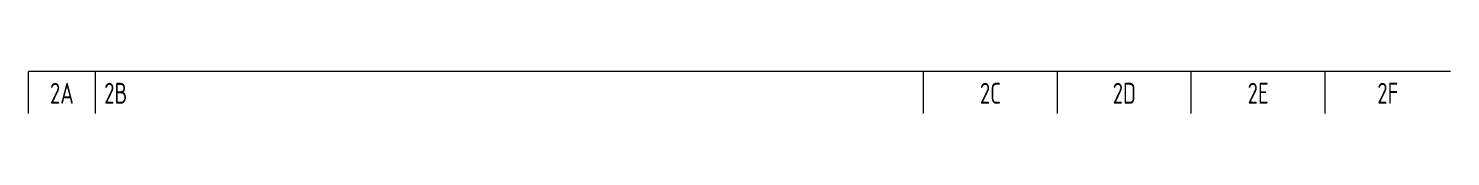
# Model space of a CAD drawing. Header units: millimetres. Extents: x -170 to 0, y 0 to 5.
import ezdxf
from ezdxf.enums import TextEntityAlignment as Align

# ---------------------------------------------------------------- set-up
doc = ezdxf.new("R2010")
doc.units = ezdxf.units.MM
doc.layers.add('TITT_ATT_TEKST', color=2, linetype='Continuous')
doc.layers.add('TITTELFELT', color=4, linetype='Continuous')
doc.styles.add('T_ISOCP', font='isocp.shx', dxfattribs={"width": 0.9})

msp = doc.modelspace()

# ---------------------------------------------------------------- linework, layer by layer
at = {"layer": 'TITTELFELT', "color": 4}
for p, q in [((0, 5), (-170, 5)), ((-162, 0), (-162, 5)), ((-63, 0), (-63, 5)), ((-47, 0), (-47, 5)), ((-31, 0), (-31, 5)), ((-15, 0), (-15, 5))]:
    msp.add_line(p, q, dxfattribs=at)
at = {"layer": 'TITTELFELT', "color": 5}
msp.add_line((-170, 0), (-170, 5), dxfattribs=at)

# ---------------------------------------------------------------- texts
at = {"layer": 'TITT_ATT_TEKST', "color": 2, "style": 'T_ISOCP', "width": 0.8}
for tag, p in [('2A', (-166, 1.16)), ('2C', (-55, 1.16)), ('2D', (-39, 1.16)), ('2E', (-23, 1.16)), ('2F', (-7.5, 1.16))]:
    msp.add_attdef(tag, text='', height=2.5, dxfattribs=at).set_placement(p, align=Align.CENTER)
msp.add_attdef('2B', (-160.94, 1.16), '', height=2.5, dxfattribs=at)

doc.saveas('drawing.dxf')
